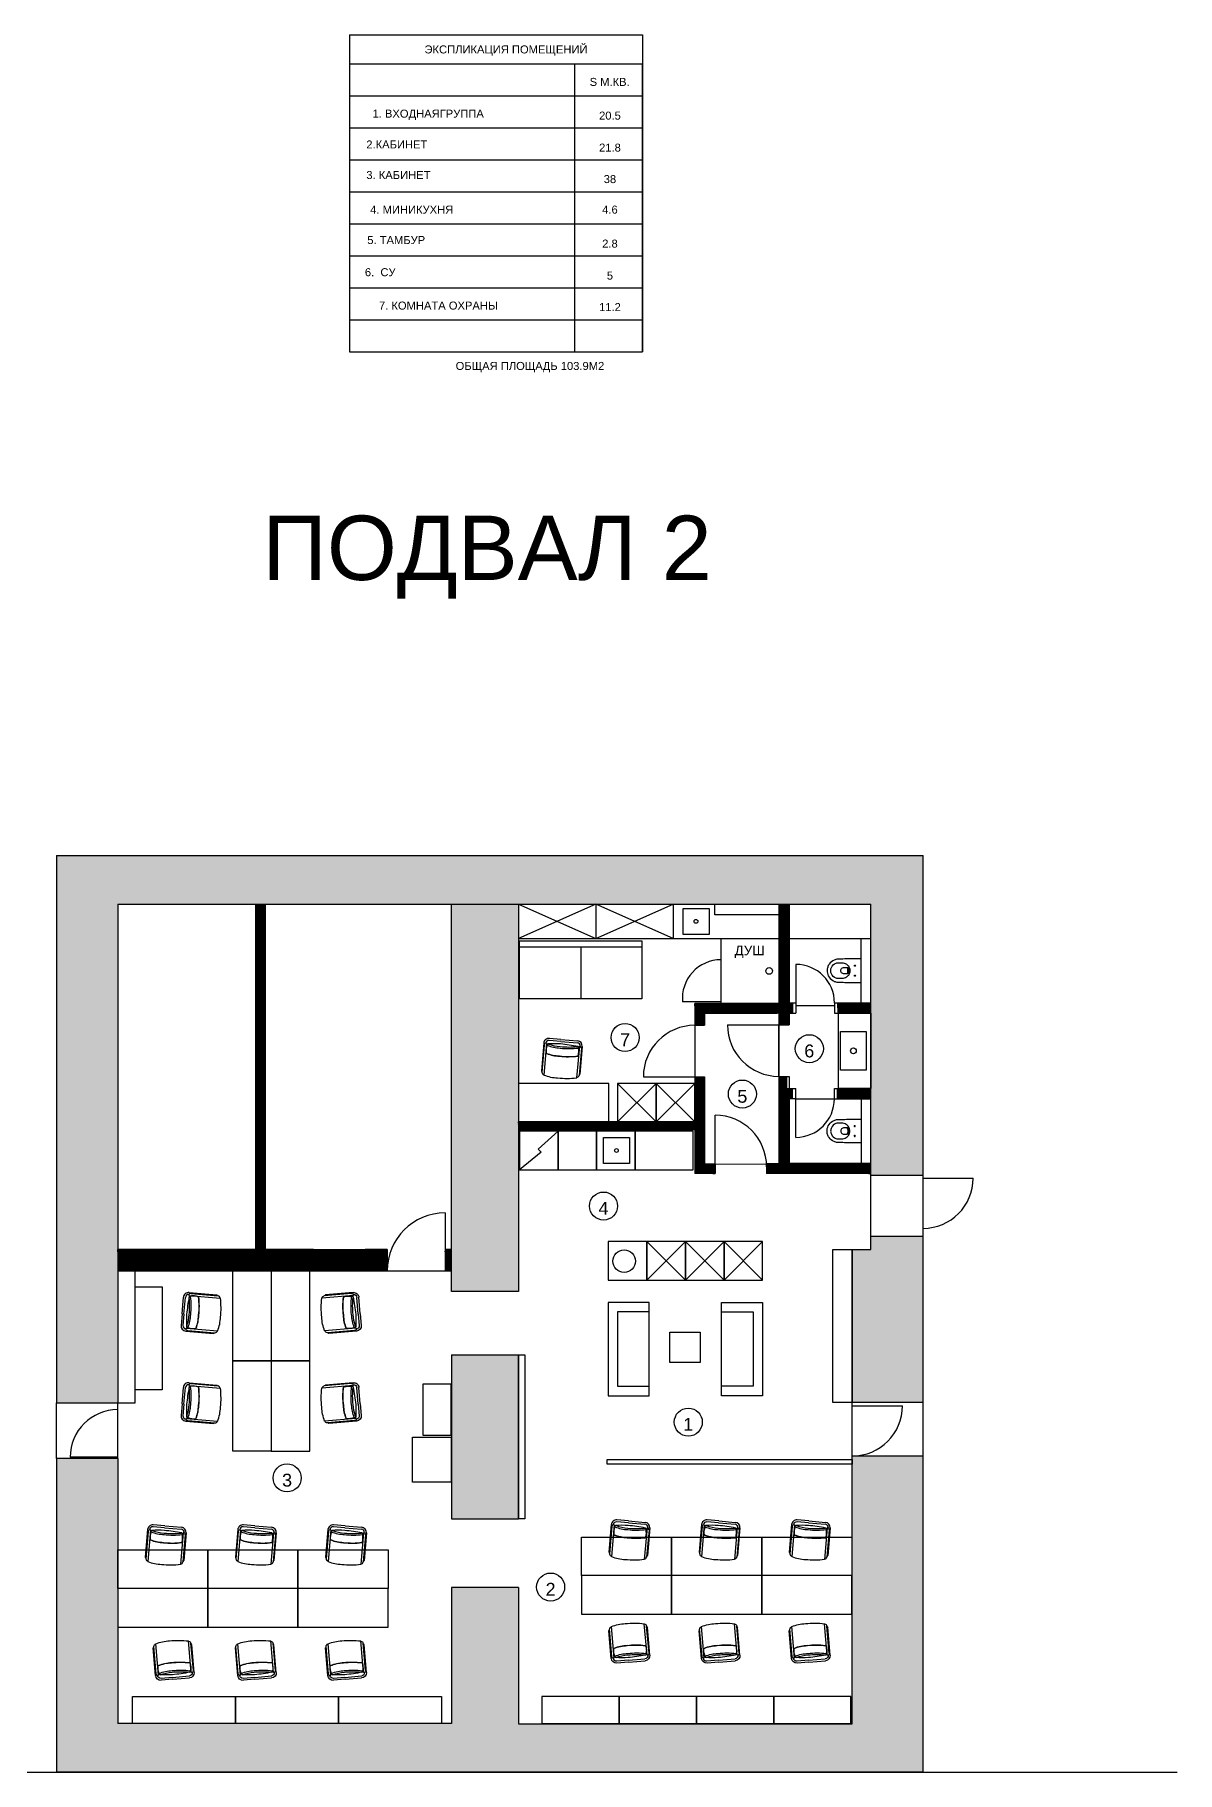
# Model space of a CAD drawing. Header units: millimetres. Extents: x 0 to 131115, y -1316 to 27250.
# Drawn here: x 16102 to 33847, y 0 to 26991 of the extents above; entities that cross this region are included whole.
import ezdxf
from ezdxf.enums import TextEntityAlignment as Align

# ---------------------------------------------------------------- set-up
doc = ezdxf.new("R2010")
doc.units = ezdxf.units.MM
doc.header["$MEASUREMENT"] = 0
doc.layers.get('0').update_dxf_attribs({"linetype": 'CONTINUOUS'})
for name, color, linetype in [('meb', 7, 'CONTINUOUS'), ('RAMKA', 7, 'CONTINUOUS'), ('WQ', 8, 'CONTINUOUS')]:
    doc.layers.add(name, color=color, linetype=linetype)
doc.styles.add('style2', font='arial.ttf')
pattern_1 = [(45, (-622245.6099, 477756.026), (-0.8838834765, 0.8838834765), [])]

# ---------------------------------------------------------------- blocks, each defined once
blk = doc.blocks.new('A$C58342379')
at = {"layer": 'meb', "ltscale": 100}
for p, q in [((665, 234), (506, 700)), ((687, 271), (551, 674)), ((707, 247), (568, 655)), ((139, 54), (0, 462)), ((139, 85), (3, 488)), ((180, 69), (22, 536)), ((476, 116), (231, 33)), ((485, 87), (241, 4)), ((476, 116), (647, 174)), ((485, 87), (656, 145))]:
    blk.add_line(p, q, dxfattribs=at)
for centre, radius, start, end in [((650, -520), 1228, 106.928, 120.768), ((535, 30), 671, 92.4695, 111.2014), ((510, 651), 46.4, 29.3954, 93.7719), ((549, 642), 23, 34.9041, 78.6856), ((23, 464), 23, 138.8144, 182.5959), ((49, 494), 46.4, 123.7281, 188.1046), ((735, -771), 1152, 106.7803, 121.102), ((734, -768), 1152, 106.7803, 120.8497), ((623, -231), 608, 92.0716, 111.4464), ((628, -242), 616, 91.8374, 111.4277), ((594, 364), 15, 38.7428, 58.9759), ((426, 257), 216, 359.9045, 32.8913), ((432, 241), 217, 0.9958, 27.5141), ((661, 261), 28.3, 279.3656, 20.686), ((166, 94), 28.3, 196.814, 298.1344), ((215, 80), 80.5, 198.75, 288.75), ((355, 232), 216, 184.6087, 217.5955), ((157, 216), 15, 158.5241, 178.7572), ((360, 217), 217, 189.9859, 216.5042), ((215, 80), 50.3, 198.75, 288.75), ((196, 95), 13.3, 154.7884, 318.0032), ((794, -924), 1193, 107.1616, 120.7464), ((-432, 2918), 2905, 282.5725, 287.9382), ((896, -1152), 1418, 108.3668, 119.1335), ((667, -373), 630, 92.2139, 110.9209), ((685, -480), 713, 94.0939, 109.2762), ((-42, 1549), 1483, 289.8902, 297.4012), ((636, 245), 13.3, 259.4968, 62.7116), ((630, 221), 50.3, 288.75, 18.75), ((630, 221), 80.5, 288.75, 18.75)]:
    blk.add_arc(centre, radius, start, end, dxfattribs=at)
blk = doc.blocks.new('820956D')
at = {"color": 7}
for points in [[(-66, -100), (-90, -100)], [(-78, -88), (-78, -112)], [(89, -100), (65, -100)], [(77, -88), (77, -112)]]:
    blk.add_lwpolyline(points, dxfattribs=at)
for points, knots in [([(0, -530), (18, -530), (36, -527), (54, -522), (70, -517), (86, -509), (100, -499), (129, -480), (152, -452), (165, -420), (172, -404), (177, -386), (179, -368), (180, -359), (180, -350), (180, -341), (180, -332), (180, -322), (180, -313), (181, -276), (182, -238), (182, -201), (182, -164), (183, -126), (183, -89), (183, -60), (183, -32), (183, -3), (183, -1), (182, 0), (180, 0), (180, 0), (-180, 0), (-180, 0), (-182, 0), (-183, -1), (-183, -3), (-183, -40), (-183, -78), (-183, -115), (-182, -152), (-182, -190), (-182, -227), (-181, -265), (-181, -302), (-180, -340), (-180, -349), (-180, -358), (-179, -367), (-178, -377), (-177, -385), (-174, -394), (-170, -411), (-163, -428), (-154, -443), (-137, -472), (-110, -496), (-79, -512), (-55, -524), (-28, -530), (0, -530)], [0, 0, 0, 0, 1, 1, 1, 2, 2, 2, 3, 3, 3, 4, 4, 4, 5, 5, 5, 6, 6, 6, 7, 7, 7, 8, 8, 8, 9, 9, 9, 10, 10, 10, 11, 11, 11, 12, 12, 12, 13, 13, 13, 14, 14, 14, 15, 15, 15, 16, 16, 16, 17, 17, 17, 18, 18, 18, 19, 19, 19, 20, 20, 20, 20]), ([(0, -177), (18, -178), (35, -181), (51, -188), (66, -195), (80, -205), (91, -217), (108, -236), (118, -259), (121, -283), (123, -302), (124, -320), (123, -339), (123, -357), (122, -375), (116, -392), (105, -424), (81, -450), (51, -463), (35, -471), (18, -474), (0, -474), (-18, -474), (-35, -471), (-51, -463), (-81, -450), (-105, -424), (-116, -392), (-122, -375), (-123, -357), (-123, -339), (-124, -320), (-123, -302), (-121, -283), (-120, -271), (-117, -259), (-111, -247), (-106, -236), (-100, -226), (-92, -217), (-80, -205), (-67, -195), (-51, -188), (-35, -181), (-18, -178), (0, -177), (0, -177), (0, -177), (0, -177)], [0, 0, 0, 0, 1, 1, 1, 2, 2, 2, 3, 3, 3, 4, 4, 4, 5, 5, 5, 6, 6, 6, 7, 7, 7, 8, 8, 8, 9, 9, 9, 10, 10, 10, 11, 11, 11, 12, 12, 12, 13, 13, 13, 14, 14, 14, 15, 15, 15, 16, 16, 16, 16]), ([(-70, -100), (-70, -104), (-74, -107), (-78, -107), (-82, -107), (-85, -104), (-85, -100), (-85, -96), (-82, -92), (-78, -92), (-74, -92), (-70, -96), (-70, -100)], [0, 0, 0, 0, 1, 1, 1, 2, 2, 2, 3, 3, 3, 4, 4, 4, 4]), ([(0, -192), (15, -192), (33, -191), (43, -204), (48, -211), (49, -219), (50, -227), (51, -237), (51, -246), (51, -255), (50, -271), (48, -287), (38, -300), (34, -305), (29, -310), (23, -313), (16, -317), (8, -317), (0, -317), (-9, -317), (-17, -317), (-25, -312), (-32, -309), (-37, -303), (-41, -296), (-45, -289), (-48, -282), (-49, -274), (-51, -265), (-51, -256), (-51, -247), (-50, -239), (-50, -231), (-50, -223), (-49, -216), (-47, -208), (-42, -203), (-32, -191), (-14, -192), (0, -192)], [0, 0, 0, 0, 1, 1, 1, 2, 2, 2, 3, 3, 3, 4, 4, 4, 5, 5, 5, 6, 6, 6, 7, 7, 7, 8, 8, 8, 9, 9, 9, 10, 10, 10, 11, 11, 11, 12, 12, 12, 13, 13, 13, 13]), ([(-44, -222), (-43, -219), (-42, -216), (-39, -213), (-34, -209), (-27, -209), (-21, -209), (-14, -208), (-7, -208), (0, -208), (7, -208), (14, -208), (21, -209), (27, -209), (34, -209), (39, -213), (42, -216), (43, -219), (44, -222)], [0, 0, 0, 0, 1, 1, 1, 2, 2, 2, 3, 3, 3, 4, 4, 4, 5, 5, 5, 6, 6, 6, 6]), ([(85, -100), (85, -104), (82, -107), (77, -107), (73, -107), (70, -104), (70, -100), (70, -96), (73, -92), (77, -92), (82, -92), (85, -96), (85, -100)], [0, 0, 0, 0, 1, 1, 1, 2, 2, 2, 3, 3, 3, 4, 4, 4, 4])]:
    blk.add_open_spline(points, degree=3, knots=knots, dxfattribs=at)

msp = doc.modelspace()

# ---------------------------------------------------------------- hatches: boundary and pattern name
h = msp.add_hatch()
h.set_pattern_fill('ANSI31', color=253, scale=10)
h.set_pattern_definition([(45, (16923.6152, 11869.3331), (-0.88388348, 0.88388348), [])])
h.paths.add_polyline_path([(17390.5, 13484.1), (29088.4, 13484.1), (29088.4, 9268.1), (29898.5, 9268.1), (29898.5, 14239.1), (16440.5, 14239.1), (16440.5, 5741.1), (17390.5, 5741.1)])
h.paths.add_polyline_path([(29898.5, 8330.1), (29088.5, 8330.1), (29088.5, 8120.1), (28798.5, 8120.1), (28798.5, 5742.1), (29898.5, 5742.1)], flags=17)
h.paths.add_polyline_path([(29898.5, 4913.1), (28798.5, 4913.1), (28798.5, 754.1), (23616.5, 754.1), (23616.5, 2868.1), (22576.5, 2868.1), (22576.5, 755.1), (21232.5, 755.1), (20819.6, 755.1), (19219.6, 755.1), (17619.6, 755.1), (17390.5, 755.1), (17390.5, 4873.1), (16440.5, 4873.1), (16440.5, 0.1), (29898.5, 0.1)])
h.paths.add_polyline_path([(23616.5, 6486.1), (22576.5, 6486.1), (22576.5, 3936.1), (23616.5, 3936.1)])
h.paths.add_polyline_path([(23616.5, 13484.1), (22576.5, 13484.1), (22576.5, 7470.1), (23616.5, 7470.1)], flags=17)
h = msp.add_hatch()
h.set_pattern_fill('ANSI31', color=253, scale=10)
h.set_pattern_definition(pattern_1)
h.paths.add_polyline_path([(19685.3, 13484.1), (19535.3, 13484.1), (19535.3, 8120.1), (19685.3, 8120.1)])
h = msp.add_hatch()
h.set_pattern_fill('ANSI31', color=253, scale=10)
h.set_pattern_definition(pattern_1)
h.paths.add_polyline_path([(27780.4, 13484.1), (27660.4, 13484.1), (27660.4, 11789.9), (27660.4, 11610), (27780.4, 11610)])
h.paths.add_polyline_path([(27873.9, 11855.9), (27873.9, 11909.9), (27780.4, 11909.9), (27780.4, 11789.9), (27873.9, 11789.9)])
h.paths.add_polyline_path([(29088.4, 11909.9), (28573.9, 11909.9), (28573.9, 11789.9), (29088.4, 11789.9)])
h.paths.add_polyline_path([(27660.4, 11939.9), (26354.6, 11939.9), (26354.6, 11603.4), (26474.6, 11603.4), (26474.6, 11819.9), (27660.4, 11819.9)])
h.paths.add_polyline_path([(26474.6, 10803.4), (26354.6, 10803.4), (26354.6, 9298.6), (26669.7, 9298.7), (26669.7, 9418.7), (26474.6, 9418.6)])
h.paths.add_polyline_path([(29088.4, 9418.7), (27780.4, 9418.7), (27780.4, 10810), (27660.4, 10810), (27660.4, 10622.8), (27660.4, 9418.7), (27469.7, 9418.7), (27469.7, 9298.7), (29088.4, 9298.7)])
h.paths.add_polyline_path([(27321.3, 11872.5), (27269.5, 11881.2), (27226.1, 11880.1), (27115.2, 11872.5)], flags=16)
h = msp.add_hatch()
h.set_pattern_fill('ANSI31', color=253, scale=10)
h.set_pattern_definition(pattern_1)
h.paths.add_polyline_path([(27820.4, 13484.1), (27780.4, 13484.1), (27780.4, 11909.9), (27873.9, 11909.9), (27873.9, 11949.9), (27820.4, 11949.9)])
h.paths.add_polyline_path([(28573.9, 11949.9), (28573.9, 11909.9), (29088.4, 11909.9), (29088.4, 11949.9)])
h = msp.add_hatch()
h.set_pattern_fill('ANSI31', color=253, scale=10)
h.set_pattern_definition(pattern_1)
h.paths.add_polyline_path([(27660.4, 11819.9), (26474.6, 11819.9), (26474.6, 11603.4), (26504.6, 11603.4), (26504.6, 11789.9), (27660.4, 11789.9)])
h = msp.add_hatch()
h.set_pattern_fill('ANSI31', color=253, scale=10)
h.set_pattern_definition(pattern_1)
h.paths.add_polyline_path([(27820.4, 11789.9), (27780.4, 11789.9), (27780.4, 11610), (27820.4, 11610)])
h = msp.add_hatch()
h.set_pattern_fill('ANSI31', color=253, scale=10)
h.set_pattern_definition(pattern_1)
h.paths.add_polyline_path([(26504.6, 10803.4), (26474.6, 10803.4), (26474.6, 9418.6), (26669.7, 9418.7), (26669.7, 9448.6), (26504.6, 9448.6)])
h = msp.add_hatch()
h.set_pattern_fill('ANSI31', color=253, scale=10)
h.set_pattern_definition(pattern_1)
h.paths.add_polyline_path([(29088.4, 10502.8), (29088.4, 10622.8), (28571.8, 10622.8), (28571.8, 10502.8)])
h.paths.add_polyline_path([(27871.8, 10622.8), (27780.4, 10622.8), (27780.4, 10502.8), (27871.8, 10502.8)])
h = msp.add_hatch()
h.set_pattern_fill('ANSI31', color=253, scale=10)
h.set_pattern_definition(pattern_1)
h.paths.add_polyline_path([(28571.8, 10502.8), (28571.8, 10462.8), (29088.4, 10462.8), (29088.4, 10502.8)])
h.paths.add_polyline_path([(27871.8, 10462.8), (27871.8, 10502.8), (27780.4, 10502.8), (27780.4, 10462.8)])
h = msp.add_hatch()
h.set_pattern_fill('ANSI31', color=253, scale=10)
h.set_pattern_definition(pattern_1)
h.paths.add_polyline_path([(27820.4, 10462.8), (27780.4, 10462.8), (27780.4, 9418.7), (29088.4, 9418.7), (29088.4, 9458.7), (27820.4, 9458.7)])
h = msp.add_hatch()
h.set_pattern_fill('ANSI31', color=253, scale=10)
h.set_pattern_definition(pattern_1)
h.paths.add_polyline_path([(26354.6, 10101.2), (23616.5, 10101.2), (23616.5, 9981.2), (26354.6, 9981.2)])
h = msp.add_hatch()
h.set_pattern_fill('ANSI31', color=253, scale=10)
h.set_pattern_definition(pattern_1)
h.paths.add_polyline_path([(27469.7, 9448.7), (27469.7, 9418.7), (27660.4, 9418.7), (27660.4, 9448.7)])
h = msp.add_hatch()
h.set_pattern_fill('ANSI31', color=253, scale=10)
h.set_pattern_definition(pattern_1)
h.paths.add_polyline_path([(21576.5, 8120.1), (21232.5, 8120.1), (20432.5, 8120.1), (17390.5, 8120.1), (17390.5, 7789.1), (20432.5, 7789.1), (21232.5, 7789.1), (21576.5, 7789.1)])
h.paths.add_polyline_path([(22576.5, 8120.1), (22476.5, 8120.1), (22476.5, 7789.1), (22576.5, 7789.1)])

# ---------------------------------------------------------------- linework, layer by layer
at = {"color": 5}
for p, q in [((16440.5, 14239.1), (16440.5, 5741.1)), ((16440.5, 14239.1), (29898.5, 14239.1)), ((29898.5, 9268.1), (29898.5, 14239.1)), ((17390.5, 13484.1), (17390.5, 5741.1)), ((17390.5, 13484.1), (29088.4, 13484.1)), ((23616.5, 13484.1), (23616.5, 7470.1)), ((26665.5, 13317.3), (26665.5, 13484.1)), ((26665.5, 13484.1), (28066.7, 13484.1)), ((27660.4, 13317.3), (26665.5, 13317.3)), ((27660.4, 13484.1), (27660.4, 11789.9)), ((27780.4, 13484.1), (27780.4, 11610)), ((27820.4, 13484.1), (27820.4, 11949.9)), ((29088.4, 9268.1), (29088.4, 13484.1)), ((27923.9, 12549.9, 0), (27923.9, 11789.9)), ((26760.4, 11966), (26163, 11966)), ((27660.4, 11939.9), (26354.6, 11939.9)), ((26354.6, 11939.9), (26354.6, 11603.4)), ((27780.4, 11909.9), (27872.1, 11909.9)), ((27780.4, 11909.9), (27872.1, 11909.9)), ((27820.4, 11949.9), (27923.9, 11949.9)), ((27873.9, 11949.9, 0), (27873.9, 11857.7, 0)), ((27873.9, 11909.9, 0), (27873.9, 11878.9, 0)), ((28523.9, 11949.9), (29089.9, 11949.9)), ((28523.9, 11949.9, 0), (28523.9, 11789.9)), ((28573.9, 11949.9, 0), (28573.9, 11789.9)), ((28573.9, 11909.9, 0), (29089.9, 11909.9)), ((27660.4, 11819.9), (26474.6, 11819.9)), ((26474.6, 11819.9), (26474.6, 11603.4)), ((27660.4, 11789.9), (26504.6, 11789.9)), ((26504.6, 11789.9), (26504.6, 11603.4)), ((26860.4, 11610), (27820.4, 11610)), ((27660.4, 11789.9), (27660.4, 10622.8)), ((27660.4, 11610), (27820.4, 11610)), ((27780.4, 11789.9), (27923.9, 11789.9)), ((27820.4, 11789.9), (27820.4, 11610)), ((27873.9, 11855.9, 0), (27873.9, 11789.9)), ((28523.9, 11789.9), (29089.9, 11789.9)), ((26354.6, 11603.4), (26504.6, 11603.4)), ((25554.6, 10803.4), (26504.6, 10803.4)), ((26354.6, 10803.4), (26354.6, 9298.6)), ((26474.6, 10803.4), (26474.6, 9418.6)), ((26504.6, 10803.4), (26504.6, 9448.6)), ((27660.4, 10810), (27820.4, 10810)), ((27780.4, 10810), (27780.4, 9418.7)), ((27820.4, 10810), (27820.4, 10622.8)), ((27660.4, 10622.8), (27660.4, 9418.7)), ((27780.4, 10622.8), (27921.8, 10622.8)), ((27871.8, 10462.8, 0), (27871.8, 10622.8)), ((27921.8, 9862.8, 0), (27921.8, 10622.8)), ((28521.8, 10622.8), (29087.8, 10622.8)), ((28521.8, 10462.8, 0), (28521.8, 10622.8)), ((28571.8, 10462.8, 0), (28571.8, 10622.8)), ((28571.8, 10462.8, 0), (28571.8, 10540.3, 0)), ((27780.4, 10502.8), (27871.8, 10502.8)), ((27921.8, 10462.8, 0), (27780.4, 10462.8)), ((27820.4, 10462.8), (27820.4, 9458.7)), ((28521.8, 10462.8, 0), (29088.4, 10462.8)), ((28571.8, 10502.8), (29087.8, 10502.8)), ((26354.6, 10101.2), (23616.5, 10101.2)), ((26669.7, 9298.7), (26669.7, 10206.5)), ((26354.6, 9981.2), (23616.5, 9981.2)), ((26669.7, 9448.6), (26504.6, 9448.6)), ((26669.7, 9448.6), (26669.7, 9298.7)), ((27469.7, 9458.7), (27469.7, 9298.7)), ((27660.4, 9448.7), (27469.7, 9448.7)), ((27660.4, 9448.7), (27469.7, 9448.7)), ((29087.9, 9458.7), (27820.4, 9458.7)), ((29087.8, 9458.7), (27820.4, 9458.7)), ((26669.7, 9298.7), (26354.6, 9298.6)), ((26669.7, 9418.7), (26474.6, 9418.6)), ((27660.4, 9418.7), (27469.7, 9418.7)), ((29088.5, 9298.7), (27469.7, 9298.7)), ((29088.5, 9418.7), (27780.4, 9418.7)), ((29898.5, 9268.1), (29088.4, 9268.1)), ((29898.5, 9229.4), (30678.6, 9229.4)), ((22476.5, 8689.1), (22476.5, 7789.1)), ((20432.5, 8120.1), (17390.5, 8120.1)), ((20432.5, 8120.1), (21232.5, 8120.1)), ((21576.5, 8120.1), (21232.5, 8120.1)), ((21576.5, 8120.1), (21576.5, 7789.1)), ((22576.5, 8120.1), (22476.5, 8120.1)), ((28798.5, 5742.1), (28798.5, 8120.1)), ((28798.5, 8120.1), (29088.5, 8120.1)), ((29088.5, 8120.1), (29088.5, 8330.1)), ((29088.5, 8330.1), (29898.5, 8330.1)), ((29898.5, 5742.1), (29898.5, 8330.1)), ((17390.5, 7789.1), (21576.5, 7789.1)), ((17390.5, 7789.1), (20432.5, 7789.1)), ((17660.5, 5741.1), (17660.5, 7789.1)), ((20432.5, 7789.1), (21232.5, 7789.1)), ((21576.5, 7789.1), (21232.5, 7789.1)), ((22476.5, 7789.1), (22576.5, 7789.1)), ((22576.5, 7789.1), (22476.5, 7789.1)), ((23616.5, 7470.1), (22576.5, 7470.1)), ((22576.5, 6486.1), (22576.5, 3936.1)), ((22576.5, 6486.1), (23616.5, 6486.1)), ((23616.5, 6486.1), (23616.5, 3936.1)), ((16440.5, 5741.1), (17660.5, 5741.1)), ((29898.5, 5742.1), (28798.5, 5742.1)), ((28798.5, 5693.2), (29578.6, 5693.2)), ((16440.5, 4873.1), (16440.5, 0.1)), ((17390.5, 4873.1), (16440.5, 4873.1)), ((17390.5, 4894.1), (16651.9, 4894.1)), ((17390.5, 4873.1), (17390.5, 755.1)), ((28798.5, 754.1), (28798.5, 4913.1)), ((28798.5, 4913.1), (29898.5, 4913.1)), ((29898.5, 0.1), (29898.5, 4913.1)), ((22576.5, 3936.1), (23616.5, 3936.1)), ((23616.5, 2868.1), (22576.5, 2868.1)), ((22576.5, 2868.1), (22576.5, 755.1)), ((23616.5, 2868.1), (23616.5, 755.1)), ((22576.5, 755.1), (17390.5, 755.1)), ((22576.5, 755.1), (21232.5, 755.1)), ((23616.5, 754.1), (28798.5, 754.1)), ((29898.5, 0.1), (16440.5, 0.1))]:
    msp.add_line(p, q, dxfattribs=at)
at = {"color": 7}
for p, q in [((23616.5, 13484.1), (24816.5, 12954.1)), ((24816.5, 13484.1), (23616.5, 12954.1)), ((24816.5, 13484.1), (24816.5, 12954.1)), ((24816.5, 12954.1), (26016.5, 13484.1)), ((26016.5, 12954.1), (24816.5, 13484.1)), ((26016.5, 13484.1), (26016.5, 12954.1)), ((23616.5, 12954.1), (27660.4, 12954.1)), ((24582.5, 12815.7), (24582.5, 12013.4)), ((26760.4, 12954.1), (26760.4, 11939.9)), ((27820.4, 12954.1), (29088.4, 12954.1)), ((27923.9, 11909.9), (28523.9, 11909.9, 0)), ((25754.6, 10101.2), (25154.6, 10701.2)), ((25154.6, 10101.2), (25754.6, 10701.2)), ((26354.6, 10701.2), (25754.6, 10101.2)), ((25754.6, 10701.2), (26354.6, 10101.2)), ((24229.6, 9957.1), (23919.5, 9680.8)), ((23968.9, 9631.4), (23629.6, 9357.1)), ((23919.5, 9680.8), (23968.9, 9631.4)), ((29898.5, 8330.1), (29898.5, 9268.1)), ((26207.5, 8245.4), (25607.5, 7645.4)), ((25607.5, 8245.4), (26207.5, 7645.4)), ((26807.5, 7645.4), (26207.5, 8245.4)), ((26207.5, 7645.4), (26807.5, 8245.4)), ((27407.5, 8245.4), (26807.5, 7645.4)), ((26807.5, 8245.4), (27407.5, 7645.4)), ((21576.5, 7789.1), (22476.5, 7789.1))]:
    msp.add_line(p, q, dxfattribs=at)
at = {"lineweight": -3}
for p, q in [((28939.9, 11949.9), (28939.9, 12954.1)), ((27660.4, 11610), (27660.4, 10810)), ((27660.4, 10810), (27660.4, 11610)), ((26354.6, 11603.4), (26354.6, 10803.4)), ((27921.8, 10462.8, 0), (28521.8, 10462.8, 0)), ((28937.8, 10462.8), (28937.8, 9458.7)), ((26669.7, 9448.6), (27468, 9448.7))]:
    msp.add_line(p, q, dxfattribs=at)
at = {"color": 4}
msp.add_line((0, 0), (33847.4, 0), dxfattribs=at)
at = {"color": 7}
for points in [[(26173.5, 13418.6), (26576.2, 13418.6), (26576.2, 13015.8), (26173.5, 13015.8)], [(25532.5, 12913.4), (25532.5, 12013.4), (23632.5, 12013.4), (23632.5, 12913.4)], [(25532.5, 12913.4), (25532.5, 12815.7), (23632.5, 12815.7), (23632.5, 12913.4)], [(28588.4, 11789.9), (29087.8, 11789.9), (29087.8, 10622.8), (28588.4, 10622.8)], [(28617.8, 11506.4), (29017.8, 11506.4), (29017.8, 10906.4), (28617.8, 10906.4)], [(23616.5, 10101.2), (25016.5, 10101.2), (25016.5, 10701.2), (23616.5, 10701.2)], [(25154.6, 10101.2), (25754.6, 10101.2), (25754.6, 10701.2), (25154.6, 10701.2)], [(25154.6, 10101.2), (25754.6, 10101.2), (25754.6, 10701.2), (25154.6, 10701.2)], [(25754.6, 10101.2), (26354.6, 10101.2), (26354.6, 10701.2), (25754.6, 10701.2)], [(25754.6, 10101.2), (26354.6, 10101.2), (26354.6, 10701.2), (25754.6, 10701.2)], [(23629.6, 9357.1), (24229.6, 9357.1), (24229.6, 9957.1), (23629.6, 9957.1)], [(23629.6, 9357.1), (24229.6, 9357.1), (24229.6, 9957.1), (23629.6, 9957.1)], [(24229.6, 9357.1), (24829.6, 9357.1), (24829.6, 9957.1), (24229.6, 9957.1)], [(24229.6, 9357.1), (24829.6, 9357.1), (24829.6, 9957.1), (24229.6, 9957.1)], [(24829.6, 9357.1), (25429.6, 9357.1), (25429.6, 9957.1), (24829.6, 9957.1)], [(24829.6, 9357.1), (25429.6, 9357.1), (25429.6, 9957.1), (24829.6, 9957.1)], [(24937.6, 9859.3), (25340.4, 9859.3), (25340.4, 9456.6), (24937.6, 9456.6)], [(25429.6, 9357.1), (26329.6, 9357.1), (26329.6, 9957.1), (25429.6, 9957.1)], [(25429.6, 9357.1), (26329.6, 9357.1), (26329.6, 9957.1), (25429.6, 9957.1)], [(25007.5, 7645.4), (25607.5, 7645.4), (25607.5, 8245.4), (25007.5, 8245.4)], [(25007.5, 7645.4), (25607.5, 7645.4), (25607.5, 8245.4), (25007.5, 8245.4)], [(25607.5, 7645.4), (26207.5, 7645.4), (26207.5, 8245.4), (25607.5, 8245.4)], [(25607.5, 7645.4), (26207.5, 7645.4), (26207.5, 8245.4), (25607.5, 8245.4)], [(26207.5, 7645.4), (26807.5, 7645.4), (26807.5, 8245.4), (26207.5, 8245.4)], [(26207.5, 7645.4), (26807.5, 7645.4), (26807.5, 8245.4), (26207.5, 8245.4)], [(26807.5, 7645.4), (27407.5, 7645.4), (27407.5, 8245.4), (26807.5, 8245.4)], [(26807.5, 7645.4), (27407.5, 7645.4), (27407.5, 8245.4), (26807.5, 8245.4)], [(28498.5, 8120.1), (28798.5, 8120.1), (28798.5, 5742.1), (28498.5, 5742.1)], [(19776.5, 6389.1), (19176.5, 6389.1), (19176.5, 7789.1), (19776.5, 7789.1)], [(19776.5, 6389.1), (20376.5, 6389.1), (20376.5, 7789.1), (19776.5, 7789.1)], [(17660.5, 5942.4), (17660.5, 7542.4), (18080.5, 7542.4), (18080.5, 5942.4)], [(25007.3, 5848.1), (25647.3, 5848.1), (25647.3, 7298.1), (25007.3, 7298.1)], [(27407.3, 5848.1), (26767.3, 5848.1), (26767.3, 7298.1), (27407.3, 7298.1)], [(25154.5, 5995.3), (25647.3, 5995.3), (25647.3, 7150.9), (25154.5, 7150.9)], [(27260.1, 5995.3), (26767.3, 5995.3), (26767.3, 7150.9), (27260.1, 7150.9)], [(25965.4, 6836.8), (26436.3, 6836.8), (26436.3, 6365.9), (25965.4, 6365.9)], [(23616.5, 6486.1), (23716.5, 6486.1), (23716.5, 3936.1), (23616.5, 3936.1)], [(19776.5, 4989.1), (19176.5, 4989.1), (19176.5, 6389.1), (19776.5, 6389.1)], [(19776.5, 4989.1), (20376.5, 4989.1), (20376.5, 6389.1), (19776.5, 6389.1)], [(22567.8, 6030.9), (22127.8, 6030.9), (22127.8, 5235.9), (22567.8, 5235.9)], [(24995.4, 4858.8), (28798.5, 4858.8), (28798.5, 4786.8), (24995.4, 4786.8)], [(24593, 3054.1), (24593, 3654.1), (25993, 3654.1), (25993, 3054.1)], [(25993, 3054.1), (25993, 3654.1), (27393, 3654.1), (27393, 3054.1)], [(27393, 3054.1), (27393, 3654.1), (28793, 3654.1), (28793, 3054.1)], [(17390.5, 2855.1), (17390.5, 3455.1), (18790.5, 3455.1), (18790.5, 2855.1)], [(18790.5, 2855.1), (18790.5, 3455.1), (20190.5, 3455.1), (20190.5, 2855.1)], [(20190.5, 2855.1), (20190.5, 3455.1), (21590.5, 3455.1), (21590.5, 2855.1)], [(24593, 3054.1), (24593, 2454.1), (25993, 2454.1), (25993, 3054.1)], [(25993, 3054.1), (25993, 2454.1), (27393, 2454.1), (27393, 3054.1)], [(27393, 3054.1), (27393, 2454.1), (28793, 2454.1), (28793, 3054.1)], [(17390.5, 2855.1), (17390.5, 2255.1), (18790.5, 2255.1), (18790.5, 2855.1)], [(18790.5, 2855.1), (18790.5, 2255.1), (20190.5, 2255.1), (20190.5, 2855.1)], [(20190.5, 2855.1), (20190.5, 2255.1), (21590.5, 2255.1), (21590.5, 2855.1)], [(17619.6, 1175.1), (19219.6, 1175.1), (19219.6, 755.1), (17619.6, 755.1)], [(19219.6, 1175.1), (20819.6, 1175.1), (20819.6, 755.1), (19219.6, 755.1)], [(20819.6, 1175.1), (22419.6, 1175.1), (22419.6, 755.1), (20819.6, 755.1)], [(23980, 755.1), (25180, 755.1), (25180, 1175.1), (23980, 1175.1)], [(25180, 755.1), (26380, 755.1), (26380, 1175.1), (25180, 1175.1)], [(26380, 755.1), (27580, 755.1), (27580, 1175.1), (26380, 1175.1)], [(27580, 755.1), (28780, 755.1), (28780, 1175.1), (27580, 1175.1)]]:
    msp.add_lwpolyline(points, close=True, dxfattribs=at)
at = {"lineweight": -3}
msp.add_lwpolyline([(21967.8, 5206), (22567.8, 5206), (22567.8, 4506), (21967.8, 4506)], close=True, dxfattribs=at)
at = {"color": 7}
for centre, radius in [((26372.2, 13217.6), 29.2), ((27508.5, 12447), 52), ((25271.9, 11413.1), 217.9), ((28133, 11239.4), 217.9), ((28817.8, 11206.4), 45.1), ((27092.9, 10535), 217.9), ((25136.4, 9658.4), 29.2), ((24936.3, 8795.4), 217.9), ((25255.6, 7939.1), 175), ((26252.9, 5438.4), 217.9), ((20022, 4572.1), 217.9), ((24114.5, 2876.8), 217.9)]:
    msp.add_circle(centre, radius, dxfattribs=at)
for centre, radius, end in [((26760.4, 12021.6), 600, 185.31523), ((22476.5, 7789.1), 900, 180)]:
    msp.add_arc(centre, radius, 90, end, dxfattribs=at)
at = {"lineweight": -3}
for centre, radius, start, end in [((27923.9, 11949.9, 0), 600, 0, 90), ((27660.4, 11610), 800, 180, 270), ((26354.6, 10803.4), 800, 90, 180), ((27921.8, 10462.8, 0), 600, 270, 0), ((26669.7, 9406.5), 800, 0, 90)]:
    msp.add_arc(centre, radius, start, end, dxfattribs=at)
at = {"layer": 'RAMKA', "lineweight": -3}
for p, q in [((20988.4, 26990.6, 0.1), (25543.8, 26990.6, 0.1)), ((20988.4, 26990.6, 0.1), (20988.4, 22065.6, 0.1)), ((25543.8, 26990.6, 0.1), (25543.8, 22065.6, 0.1)), ((24489.3, 22065.6, 0.1), (24489.3, 26538.6, 0.1)), ((25543.8, 22065.6, 0.1), (25543.8, 26538.6, 0.1)), ((25543.8, 26538.6, 0.1), (25543.8, 22065.6, 0.1)), ((24489.3, 23556.6, 0.1), (24489.3, 24550.6, 0.1)), ((24489.3, 22065.6, 0.1), (24489.3, 22562.6, 0.1)), ((20988.4, 22065.6, 0.1), (20988.4, 22065.6, 0.1)), ((20988.4, 22065.6, 0.1), (20988.4, 22065.6, 0.1)), ((24489.3, 22065.6, 0.1), (24489.3, 22065.6, 0.1))]:
    msp.add_line(p, q, dxfattribs=at)
at = {"layer": 'RAMKA', "lineweight": -3, "elevation": 0.1}
for points in [[(20988.4, 26538.6), (25543.8, 26538.6)], [(20988.4, 26041.6), (25543.8, 26041.6)], [(20988.4, 26041.6), (25543.8, 26041.6)], [(20988.4, 25544.6), (25543.8, 25544.6)], [(20988.4, 25047.6), (25543.8, 25047.6)], [(20988.4, 25047.6), (25543.8, 25047.6)], [(20988.4, 24550.6), (25543.8, 24550.6)], [(20988.4, 24053.6), (25543.8, 24053.6)], [(20988.4, 24053.6), (25543.8, 24053.6)], [(20988.4, 23556.6), (25543.8, 23556.6)], [(20988.4, 23059.6), (25543.8, 23059.6)], [(20988.4, 22562.6), (25543.8, 22562.6)], [(20988.4, 22065.6), (25543.8, 22065.6)], [(20988.4, 22065.6), (25543.8, 22065.6)], [(20988.4, 22065.6), (25543.8, 22065.6)], [(20988.4, 22065.6), (25543.8, 22065.6)], [(20988.4, 22065.6), (25543.8, 22065.6)], [(20988.4, 22065.6), (25543.8, 22065.6)], [(20988.4, 22065.6), (25543.8, 22065.6)]]:
    msp.add_lwpolyline(points, dxfattribs=at)
at = {"layer": 'WQ', "color": 5}
for p, q in [((19535.3, 8120.1), (19535.3, 13484.1)), ((19685.3, 8120.1), (19685.3, 13484.1)), ((22576.5, 7470.1), (22576.5, 13484.1))]:
    msp.add_line(p, q, dxfattribs=at)
at = {"layer": 'WQ', "color": 7}
for p, q in [((29088.5, 8330.1), (29088.5, 9268.1)), ((16440.5, 4873.1), (16440.5, 5741.1)), ((17390.5, 4873.1), (17390.5, 5741.1)), ((28798.5, 4913.1), (28798.5, 5742.1)), ((29898.5, 4913.1), (29898.5, 5742.1))]:
    msp.add_line(p, q, dxfattribs=at)
for centre, radius, start, end in [((29898.5, 9229.4), 780.2, 270, 0), ((28798.5, 5693.2), 780.2, 270, 0), ((17390.5, 4894.1), 738.6, 90, 180)]:
    msp.add_arc(centre, radius, start, end, dxfattribs=at)

# ---------------------------------------------------------------- block references
at = {"xscale": -1, "rotation": 270}
msp.add_blockref('820956D', (28939.9, 12452), dxfattribs=at)
at = {"color": 0}
for p, rotation in [((24753.9, 11269.5), 156.3698423058122), ((18504.3, 7600.3), 246.3698423058102), ((18504.3, 6200.3), 246.3698423058102), ((25804.2, 3789.1), 156.3698423058122), ((27204.2, 3789.1), 156.3698423058122), ((28604.2, 3789.1), 156.3698423058122), ((18601.7, 3712.1), 156.3698423058122), ((20001.7, 3712.1), 156.3698423058122), ((21401.7, 3712.1), 156.3698423058122)]:
    msp.add_blockref('A$C58342379', p, dxfattribs=dict(at, rotation=rotation))
at = {"rotation": 270}
msp.add_blockref('820956D', (28937.8, 9960.8), dxfattribs=at)
at = {"color": 0, "xscale": -1}
for p, rotation in [((21043.1, 7600.3), 113.6301576938447), ((21043.1, 6200.3), 113.6301576938447), ((25804.2, 1825.5), 23.63015769384467), ((27204.2, 1825.5), 23.63015769384467), ((28604.2, 1825.5), 23.63015769384467), ((18726.5, 1558.1), 23.63015769384467), ((20001.7, 1558.1), 23.63015769384467), ((21401.7, 1558.1), 23.63015769384467)]:
    msp.add_blockref('A$C58342379', p, dxfattribs=dict(at, rotation=rotation))

# ---------------------------------------------------------------- texts
at = {"color": 2, "style": 'style2'}
msp.add_text('ПОДВАЛ 2', height=1000, dxfattribs=at).set_placement((23126.2, 18520.4), align=Align.CENTER)
at = {"color": 7, "style": 'style2'}
for s, height, p in [('ДУШ', 150, (27205.8, 12691.2)), ('7', 200, (25271.2, 11278.6)), ('6', 200, (28132.2, 11104.8)), ('5', 200, (27092.2, 10400.4)), ('4', 200, (24935.5, 8660.8)), ('1', 200, (26252.2, 5303.9)), ('3', 200, (20021.2, 4437.6)), ('2', 200, (24113.8, 2742.2))]:
    msp.add_text(s, height=height, dxfattribs=at).set_placement(p, align=Align.CENTER)
at = {"layer": 'RAMKA', "lineweight": -3, "style": 'style2'}
for s, height, p in [('ЭКСПЛИКАЦИЯ ПОМЕЩЕНИЙ', 124.276, (23421.1, 26700.5, 0.1)), ('S М.КВ.', 124.28, (25031.3, 26196, 0.1)), ('1. ВХОДНАЯГРУППА', 124.276, (22212.6, 25703.2, 0.1)), ('20.5', 124.28, (25036.1, 25672.3, 0.1)), (' 2.КАБИНЕТ', 124.28, (21701.5, 25224.2, 0.1)), ('21.8', 124.28, (25036.1, 25175.3, 0.1)), ('3. КАБИНЕТ', 124.28, (21750.1, 24749.9, 0.1)), ('38', 124.28, (25036.1, 24686.3, 0.1)), ('4. МИНИКУХНЯ', 124.276, (21957.2, 24212.2, 0.1)), ('4.6', 124.28, (25036.1, 24212.2, 0.1)), ('5. ТАМБУР', 124.28, (21716.4, 23739.5, 0.1)), ('2.8', 124.28, (25036.1, 23684.3, 0.1)), ('6.  СУ', 124.28, (21468.1, 23239.7, 0.1)), ('5', 124.3, (25036.1, 23187.3, 0.1)), ('7. КОМНАТА ОХРАНЫ', 124.276, (22371.3, 22721.2, 0.1)), ('11.2', 124.28, (25036.1, 22698.3, 0.1)), ('ОБЩАЯ ПЛОЩАДЬ 103.9M2', 124.276, (23793.4, 21783.6, 0.1))]:
    msp.add_text(s, height=height, dxfattribs=at).set_placement(p, align=Align.CENTER)

doc.saveas('drawing.dxf')
